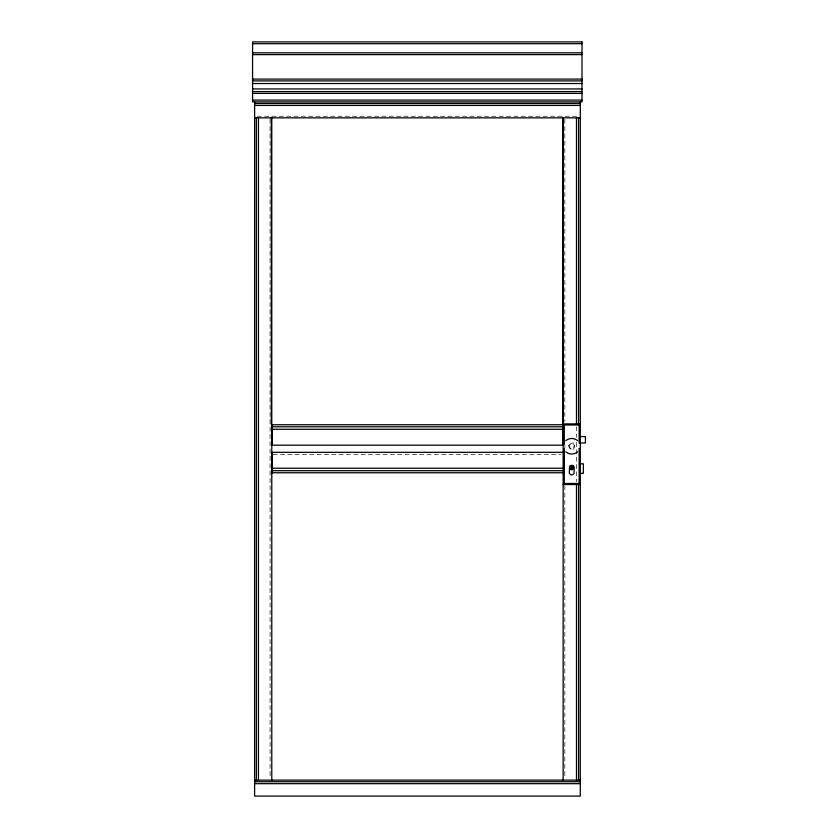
<?xml version="1.0" encoding="UTF-8"?>
<svg xmlns="http://www.w3.org/2000/svg" width="838" height="838" viewBox="0 0 838 838"><rect width="100%" height="100%" fill="white"/><g stroke="black" fill="none" stroke-linecap="round" stroke-linejoin="round"><path stroke-width="0.63" stroke-dasharray="4.19 3.14" d="M257.256 116.252L579.016 116.252M273.094 454.374L561.072 454.374M576.492 426.741L576.492 437.216M576.492 442.443L576.492 481.714M564.854 119.164L564.854 421.504M564.854 445.062L564.854 447.681M564.854 485.642L564.854 778.816M270.066 119.164L270.066 778.816M568.405 445.418C573.119 459.36 579.812 435.519 568.405 445.418M569.065 445.586C572.836 456.741 578.199 437.666 569.065 445.586"/><path stroke-width="1.26" d="M579.152 424.96L580.284 423.902L563.146 423.902L564.278 424.96L579.152 424.96L579.152 443.166M564.278 483.484L563.146 484.542L580.284 484.542L579.152 483.484L564.278 483.484L564.278 448.372M565.776 440.715C569.023 437.729 574.407 437.729 577.654 440.715M577.654 451.776C574.407 454.762 569.023 454.762 565.776 451.776M252.573 43.702L582.001 43.702M252.573 52.815L582.001 52.815M252.573 54.617L582.001 54.617M252.573 79.086L582.001 79.086M252.573 80.888L582.001 80.888M252.573 83.538L582.001 83.538M252.573 88.933L582.001 88.933M252.573 91.583L582.001 91.583M252.573 93.385L582.001 93.385M252.573 100.089L582.001 100.089M254.637 103.493L580.315 103.493M254.637 105.42L580.315 105.42M254.637 117.854L580.315 117.854M562.675 424.751L271.323 424.751L271.323 117.362M272.245 426.793L562.675 426.793M272.245 429.276L562.675 429.276M580.284 436.588L585.427 436.588L585.427 442.967L580.284 442.967M580.284 463.802L583.363 463.802L583.363 473.323L580.284 473.323M272.193 468.233L563.681 468.233L563.681 452.331L272.193 452.331L272.193 472.758M272.193 470.715L563.681 470.715L563.681 472.758L271.784 472.758M254.605 780.136L580.284 780.126M254.605 781.739L580.284 781.739M254.605 783.677L580.284 783.677M580.315 101.89L580.284 796.1L254.605 796.1L254.637 101.89M579.152 448.372L579.152 483.484M578.566 117.854L578.566 425.055M578.566 483.882L578.566 780.126M576.492 117.854L576.492 424.122M576.492 484.333L576.492 780.126M564.278 424.96L564.278 444.465M563.146 117.854L563.146 780.136M562.675 117.362L562.675 445.177L272.245 445.177L272.245 424.751M271.784 117.854L271.784 780.136M258.439 117.854L258.439 780.126M256.355 117.854L256.355 780.126M569.725 467.164C572.553 475.534 576.575 461.225 569.725 467.164M570.06 467.248C572.207 473.386 575.109 462.89 570.06 467.248M569.536 466.452L569.316 473.271L570.688 474.675A2.703 2.703 0 0 0 572.731 474.675L574.114 473.271L574.114 466.892L572.731 465.499A2.703 2.703 0 0 0 570.688 465.499L569.536 466.452M582.001 41.9L252.573 41.9L252.573 101.89L582.001 101.89L582.001 41.9M572.061 466.253L571.715 468.61L572.061 466.253"/></g></svg>
